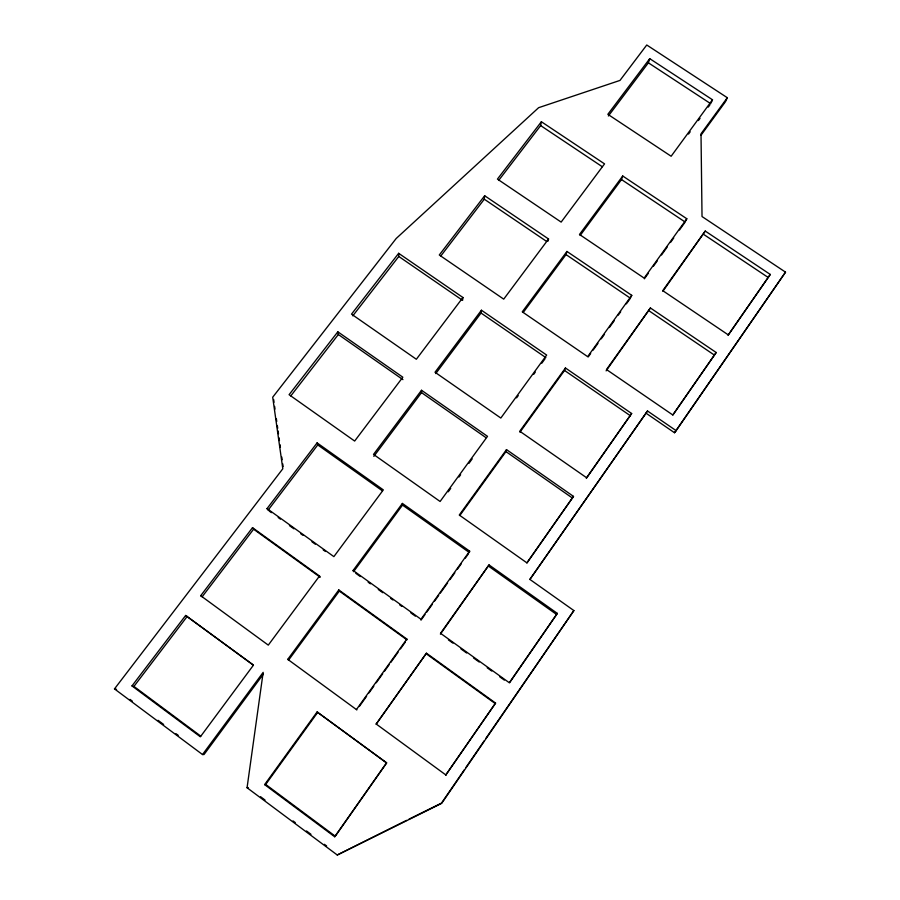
<?xml version="1.0" encoding="UTF-8"?>
<svg xmlns="http://www.w3.org/2000/svg" width="900" height="900" viewBox="0 0 900 900"><rect width="100%" height="100%" fill="white"/><g stroke="black" fill="none" stroke-linecap="round" stroke-linejoin="round"><path stroke-width="1.35" d="M373.826 456.368L421.515 392.614L421.526 390.274L487.507 436.343L440.1 501.48L373.522 454.41L421.526 390.274M426.442 653.197L376.223 724.039L426.442 653.197L495.574 703.08L445.826 774.945L495.574 703.08M462.746 299.43L462.926 297.506L398.655 253.316L351.517 314.145L416.351 359.257L462.926 297.506M440.876 255.904L484.279 199.204L484.684 195.75L548.55 238.995L548.021 241.132M435.757 373.579L481.039 313.043L481.433 310.23L546.66 355.072L500.827 418.05L435.015 372.251L481.433 310.23M727.324 97.718L701.01 133.808L702.023 216.54L785.52 272.149L676.136 430.65L647.505 410.996L529.852 579.386L573.885 610.571L441.652 803.385L337.264 855L247.061 787.748L263.16 672.367L202.511 754.538L114.48 688.905L282.803 468.776L272.7 397.215L396.18 238.5L538.616 107.696L619.988 80.415L646.751 45L727.324 97.718L725.49 101.666L700.942 135.326M498.645 180.45L540.653 125.584L541.384 121.736L604.553 163.879L561.15 222.097L497.441 179.1L541.384 121.736M469.654 551.16L469.327 552.521L402.514 505.091L402.39 503.426L469.654 551.16L420.986 619.256L353.115 570.465L402.39 503.426M459.821 515.498L505.946 451.598L506.509 449.618L573.502 496.395L526.972 562.984M523.271 312.412L566.021 254.588L566.933 251.449L631.755 295.335L630.877 297.259M608.389 115.976L648.383 62.82L649.744 58.657L712.496 99.776L711.18 102.735M580.163 235.463L621.495 179.55L622.732 176.006L686.812 218.756L685.721 220.961M440.404 634.14L489.026 564.908L557.336 613.395L509.49 682.875L440.539 633.308L489.026 564.908M519.941 432.202L564.525 370.451L565.436 367.988L631.654 413.516L586.316 478.406M606.116 370.868L650.408 307.969L716.186 352.507L672.863 415.024L606.488 369.54L650.408 307.969M662.873 291.285L705.251 231.064L770.276 274.444L728.359 334.935L662.749 290.655L705.251 231.064M529.931 579.409L647.505 410.996M409.027 819.135L441.506 803.081L464.456 769.624M466.031 767.317L484.234 740.779M485.82 738.461L573.885 610.571M646.065 413.201L674.505 432.731L785.52 272.149M509.681 682.234L557.336 613.395M672.851 414.9L716.186 352.507M728.01 335.306L770.276 274.444M334.688 836.752L386.505 762.908L317.093 711.956L264.623 784.62L334.688 836.752L335.272 836.212L386.73 762.874L317.093 711.956M573.502 496.395L526.882 562.849L459.27 515.036L506.509 449.618M631.654 413.516L586.597 477.731L519.773 431.235L565.436 367.988M356.434 709.571L406.845 639.056L338.794 589.95L287.764 659.351L288.652 660.015L339.322 591.064L338.794 589.95M359.291 706.511L366.559 696.341M368.978 692.955L373.826 686.171M376.245 682.785L382.702 673.74M384.322 671.49L389.16 664.706M390.78 662.445L398.048 652.275M400.466 648.889L405.315 642.105M420.986 620.179L425.014 614.543M426.623 612.281L432.259 604.395M434.678 601.009L438.705 595.373M440.325 593.111L447.57 582.964M449.989 579.589L454.826 572.816M457.245 569.441L461.272 563.794M465.3 558.158L468.529 553.646M631.755 295.335L587.655 356.647L522.27 311.839L566.933 251.449M686.812 218.756L644.141 278.1L579.488 234.472L622.732 176.006M588.229 356.918L590.659 353.531M593.1 350.145L597.971 343.373M601.211 338.861L604.462 334.339M609.334 327.566L614.194 320.794M618.255 315.146L620.696 311.76M626.377 303.863L630.428 298.215L566.021 254.588M644.389 278.809L648.461 273.139M653.355 266.321L657.439 260.651M661.523 254.981L667.226 247.028M670.489 242.494L673.751 237.949M679.466 230.006L685.181 222.064L621.495 179.55M264.623 784.62L265.691 784.44L317.79 712.271M448.234 491.794L450.709 488.385M458.978 477.034L460.631 474.761M468.9 463.399L472.196 458.854M516.577 397.868L518.209 395.629M533.666 374.389L535.286 372.15M541.8 363.206L545.051 358.74M712.496 99.776L671.141 156.251L607.849 114.311L649.744 58.657M688.534 134.055L690.188 131.805M698.411 120.566L700.054 118.328M708.278 107.089L709.92 104.839M402.514 505.091L353.554 571.702L353.115 570.465M263.385 674.066L203.996 754.56L202.511 754.538M319.5 576.023L268.29 645.12L200.7 595.699L252.506 527.681L319.5 576.023L320.164 577.238L253.609 529.2L252.506 527.681M548.55 238.995L503.719 299.137L439.29 254.993L484.684 195.75M185.636 615.476L253.406 665.212L200.362 736.796L131.985 685.913L185.636 615.476L253.406 665.021M267.053 508.59L317.093 442.89L383.321 489.892L333.877 556.627L267.053 508.59L268.054 510.221L317.756 444.926L317.093 442.89M131.985 685.913L133.931 686.408L187.211 616.421M253.609 529.2L202.162 596.779L200.7 595.699M337.826 331.808L289.091 394.695L354.656 441.056L402.817 377.201L337.826 331.808L338.344 334.507L402.93 379.631M290.779 395.933L338.344 334.507M352.8 315.844L398.79 256.466L398.655 253.316M674.505 432.731L676.136 430.65M337.264 855L406.53 820.373M247.061 787.748L248.254 787.545M114.48 688.905L116.561 689.366M648.383 62.82L710.741 103.714M540.653 125.584L602.269 166.714M703.508 234.304L768.116 277.425M484.279 199.204L546.604 241.425M648.967 310.77L714.33 355.05M398.79 256.466L462.656 300.397M481.039 313.043L545.861 357.626M564.525 370.451L630.315 415.699M421.515 392.614L485.921 437.614M505.946 451.598L572.501 498.094M317.756 444.926L382.433 490.838M488.565 566.179L556.425 614.351M269.179 511.031L271.429 512.651M278.179 517.511L280.429 519.12M289.429 525.6L293.929 528.829M300.679 533.689L302.929 535.309M311.94 541.778L315.315 544.207M323.19 549.866L325.44 551.486M355.804 573.311L360.304 576.551M368.168 582.21L370.418 583.819M378.281 589.477L382.77 592.706M390.645 598.365L392.884 599.985M399.634 604.822L401.884 606.442M410.873 612.911L415.361 616.14M448.391 639.889L452.959 643.163M460.946 648.911L466.65 653.018M473.501 657.934L479.205 662.04M487.204 667.789L491.76 671.074M499.759 676.811L504.326 680.096M339.322 591.064L406.924 639.844L406.845 639.056M426.397 653.895L495.067 703.451M287.764 659.351L356.873 709.898M376.223 724.039L446.006 775.069M133.931 686.408L200.745 736.11M265.691 784.44L335.272 836.212M130.016 699.401L132.255 701.066M158.04 720.293L163.643 724.466M175.972 733.669L178.211 735.334M260.572 796.725L265.05 800.066M293.04 820.935L295.279 822.611M306.484 830.959L310.961 834.289M324.394 844.312L326.632 845.977M273.656 399.532L274.039 402.266M274.613 406.373L275.006 409.106M276.356 418.68L276.739 421.414M277.324 425.52L277.706 428.254M278.089 430.988L278.483 433.733M279.056 437.827L279.439 440.572M280.024 444.668L280.406 447.412M281.756 456.986L282.15 459.72M282.724 463.826L283.106 466.56"/></g></svg>
